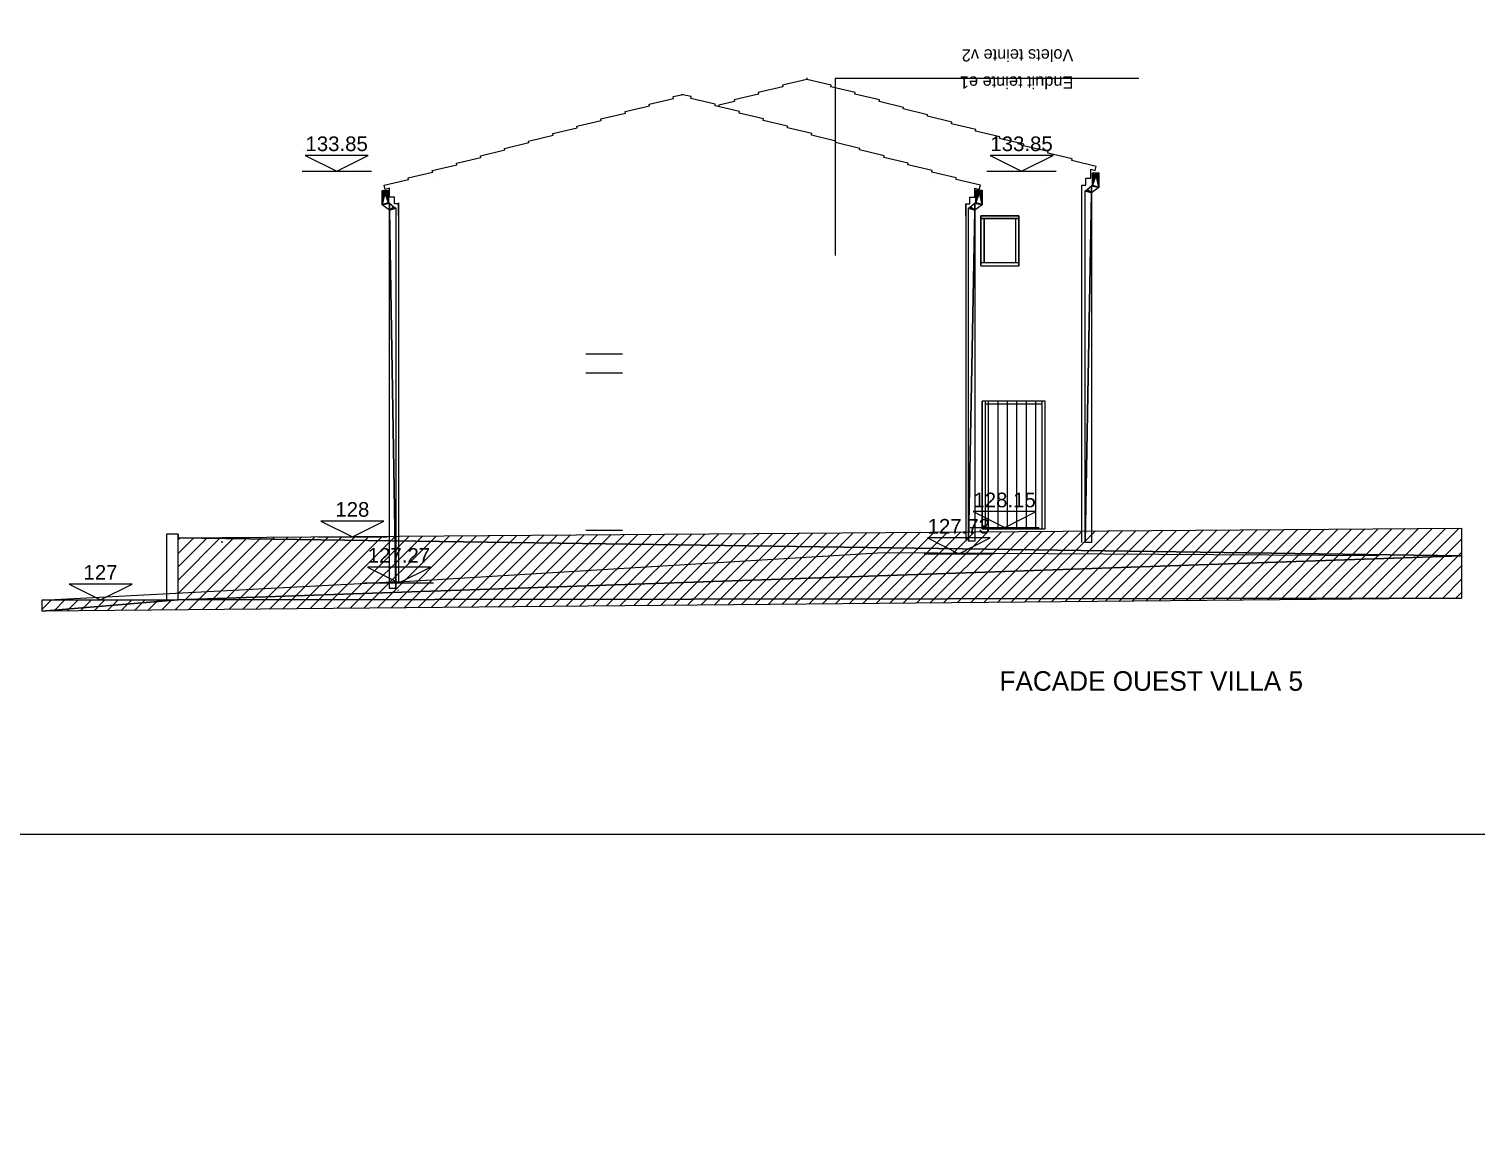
# Model space of a CAD drawing. Header units: metres. Extents: x 1.8 to 61.8, y -55.6 to -11.3.
# Drawn here: x 26.34 to 37.83, y -55.6 to -46.92 of the extents above; entities that cross this region are included whole.
import ezdxf
from ezdxf.enums import TextEntityAlignment as Align
from ezdxf.lldxf.tags import DXFTag

# ---------------------------------------------------------------- set-up
doc = ezdxf.new("R2010")
doc.units = ezdxf.units.M
doc.header["$MEASUREMENT"] = 0
for name, color, linetype in [('Calque commun', 7, 'Continuous'), ('Cotations', 7, 'Continuous'), ('Textes', 7, 'Continuous')]:
    doc.layers.add(name, color=color, linetype=linetype)
doc.styles.add('Arial', font='arial.ttf', dxfattribs={"height": 0.231939})
doc.styles.add('Century Gothic', font='GOTHIC.TTF', dxfattribs={"height": 0.310302})
doc.styles.add('Century Gothic2', font='GOTHIC.TTF', dxfattribs={"height": 0.193938})
tags = doc.linetypes.add('HIDDEN', pattern=[0.375, 0.25, -0.125]).pattern_tags.tags
tags[6:7] = [DXFTag(74, 4), DXFTag(75, 0), DXFTag(340, '0'), DXFTag(46, 1.0), DXFTag(50, 0.0), DXFTag(44, 0.0), DXFTag(45, 0.0)]
tags[4:5] = [DXFTag(74, 4), DXFTag(75, 0), DXFTag(340, '0'), DXFTag(46, 1.0), DXFTag(50, 0.0), DXFTag(44, 0.0), DXFTag(45, 0.0)]

# ---------------------------------------------------------------- blocks, each defined once
blk = doc.blocks.new('Block4')
at = {"layer": 'Calque commun', "color": 0, "linetype": 'Continuous', "lineweight": 9}
blk.add_line((-0.55, 0), (0.55, 0), dxfattribs=at)
blk.add_polyline3d([(-0.5, 0.25, 0), (0, 0, 0), (0.5, 0.25, 0), (-0.5, 0.25, 0)], dxfattribs=at)
blk = doc.blocks.new('Lvl1')
at = {"layer": 'Calque commun', "color": 0, "linetype": 'ByBlock', "lineweight": -2}
blk.add_blockref('Block4', (0, 0), dxfattribs=at)
blk = doc.blocks.new('FACADE VILLA 4 5-13')
at = {"layer": 'Cotations', "color": 250, "linetype": 'ByBlock', "lineweight": -2}
blk.add_blockref('Lvl1', (-25.331, 9.104), dxfattribs=at)
at = {"layer": 'Cotations', "color": 212, "linetype": 'ByBlock', "lineweight": -2, "style": 'Arial'}
blk.add_text('128.15', height=0.2319, dxfattribs=at).set_placement((-25.332, 9.354), align=Align.BOTTOM_CENTER)
blk = doc.blocks.new('FACADE VILLA 4 5-14')
at = {"layer": 'Cotations', "color": 250, "linetype": 'ByBlock', "lineweight": -2}
blk.add_blockref('Lvl1', (-34.949, 8.224), dxfattribs=at)
at = {"layer": 'Cotations', "color": 212, "linetype": 'ByBlock', "lineweight": -2, "style": 'Arial'}
blk.add_text('127.27', height=0.2319, dxfattribs=at).set_placement((-34.95, 8.474), align=Align.BOTTOM_CENTER)
blk = doc.blocks.new('FACADE VILLA 4 5-15')
at = {"layer": 'Cotations', "color": 250, "linetype": 'ByBlock', "lineweight": -2}
blk.add_blockref('Lvl1', (-25.062, 14.759), dxfattribs=at)
at = {"layer": 'Cotations', "color": 212, "linetype": 'ByBlock', "lineweight": -2, "style": 'Arial'}
blk.add_text('133.85', height=0.2319, dxfattribs=at).set_placement((-25.063, 15.009), align=Align.BOTTOM_CENTER)
blk = doc.blocks.new('FACADE VILLA 4 5-16')
at = {"layer": 'Cotations', "color": 250, "linetype": 'ByBlock', "lineweight": -2}
blk.add_blockref('Lvl1', (-35.938, 14.759), dxfattribs=at)
at = {"layer": 'Cotations', "color": 212, "linetype": 'ByBlock', "lineweight": -2, "style": 'Arial'}
blk.add_text('133.85', height=0.2319, dxfattribs=at).set_placement((-35.939, 15.009), align=Align.BOTTOM_CENTER)
blk = doc.blocks.new('FACADE VILLA 4 5-17')
at = {"layer": 'Cotations', "color": 250, "linetype": 'ByBlock', "lineweight": -2}
blk.add_blockref('Lvl1', (-26.059, 8.686), dxfattribs=at)
at = {"layer": 'Cotations', "color": 212, "linetype": 'ByBlock', "lineweight": -2, "style": 'Arial'}
blk.add_text('127.73', height=0.2319, dxfattribs=at).set_placement((-26.06, 8.936), align=Align.BOTTOM_CENTER)
blk = doc.blocks.new('FACADE VILLA 4 5-18')
at = {"layer": 'Cotations', "color": 250, "linetype": 'ByBlock', "lineweight": -2}
blk.add_blockref('Lvl1', (-35.689, 8.954), dxfattribs=at)
at = {"layer": 'Cotations', "color": 212, "linetype": 'ByBlock', "lineweight": -2, "style": 'Arial'}
blk.add_text('128', height=0.2319, dxfattribs=at).set_placement((-35.69, 9.204), align=Align.BOTTOM_CENTER)
blk = doc.blocks.new('FACADE VILLA 4 5-19')
at = {"layer": 'Cotations', "color": 250, "linetype": 'ByBlock', "lineweight": -2}
blk.add_blockref('Lvl1', (-39.688, 7.954), dxfattribs=at)
at = {"layer": 'Cotations', "color": 212, "linetype": 'ByBlock', "lineweight": -2, "style": 'Arial'}
blk.add_text('127', height=0.2319, dxfattribs=at).set_placement((-39.689, 8.204), align=Align.BOTTOM_CENTER)
blk = doc.blocks.new('hatch18')
at = {"layer": 'Calque commun', "color": 7, "linetype": 'Continuous', "lineweight": 9}
for p, q in [((-35.002, 8.963), (-36.15, 7.815)), ((-34.789, 8.964), (-35.936, 7.817)), ((-34.575, 8.966), (-35.722, 7.819)), ((-34.361, 8.967), (-35.508, 7.821)), ((-34.147, 8.969), (-35.294, 7.822)), ((-33.934, 8.971), (-35.08, 7.824)), ((-33.72, 8.972), (-34.866, 7.826)), ((-33.506, 8.974), (-34.652, 7.828)), ((-33.292, 8.976), (-34.438, 7.83)), ((-33.079, 8.977), (-34.224, 7.832)), ((-32.865, 8.979), (-34.009, 7.834)), ((-32.651, 8.98), (-33.795, 7.836)), ((-32.437, 8.982), (-33.581, 7.838)), ((-32.224, 8.984), (-33.367, 7.84)), ((-32.01, 8.985), (-33.153, 7.842)), ((-31.796, 8.987), (-32.939, 7.844)), ((-31.582, 8.989), (-32.725, 7.846)), ((-31.369, 8.99), (-32.511, 7.848)), ((-31.155, 8.992), (-32.297, 7.85)), ((-30.941, 8.993), (-32.083, 7.852)), ((-30.727, 8.995), (-31.869, 7.854)), ((-30.514, 8.997), (-31.655, 7.856)), ((-30.3, 8.998), (-31.44, 7.858)), ((-30.086, 9), (-31.226, 7.86)), ((-29.872, 9.002), (-31.012, 7.861)), ((-29.659, 9.003), (-30.798, 7.863)), ((-29.445, 9.005), (-30.584, 7.865)), ((-29.231, 9.006), (-30.37, 7.867)), ((-29.017, 9.008), (-30.156, 7.869)), ((-28.804, 9.01), (-29.942, 7.871)), ((-28.59, 9.011), (-29.728, 7.873)), ((-28.376, 9.013), (-29.514, 7.875)), ((-28.162, 9.014), (-29.3, 7.877)), ((-27.949, 9.016), (-29.086, 7.879)), ((-27.735, 9.018), (-28.871, 7.881)), ((-27.521, 9.019), (-28.657, 7.883)), ((-27.307, 9.021), (-28.443, 7.885)), ((-27.093, 9.023), (-28.229, 7.887)), ((-26.88, 9.024), (-28.015, 7.889)), ((-26.666, 9.026), (-27.801, 7.891)), ((-26.452, 9.027), (-27.587, 7.893)), ((-26.238, 9.029), (-27.373, 7.895)), ((-26.025, 9.031), (-27.159, 7.897)), ((-25.811, 9.032), (-26.945, 7.899)), ((-25.597, 9.034), (-26.731, 7.901)), ((-25.383, 9.036), (-26.517, 7.902)), ((-25.17, 9.037), (-26.302, 7.904)), ((-24.956, 9.039), (-26.088, 7.906)), ((-24.742, 9.04), (-25.874, 7.908)), ((-24.528, 9.042), (-25.66, 7.91)), ((-24.315, 9.044), (-25.446, 7.912)), ((-24.101, 9.045), (-25.232, 7.914)), ((-23.887, 9.047), (-25.018, 7.916)), ((-23.673, 9.049), (-24.804, 7.918)), ((-23.46, 9.05), (-24.59, 7.92)), ((-23.246, 9.052), (-24.376, 7.922)), ((-23.032, 9.053), (-24.162, 7.924)), ((-22.818, 9.055), (-23.948, 7.926)), ((-22.605, 9.057), (-23.733, 7.928)), ((-22.391, 9.058), (-23.519, 7.93)), ((-22.177, 9.06), (-23.305, 7.932)), ((-21.963, 9.062), (-23.091, 7.934)), ((-21.75, 9.063), (-22.877, 7.936)), ((-21.536, 9.065), (-22.663, 7.938)), ((-21.322, 9.066), (-22.449, 7.94)), ((-21.108, 9.068), (-22.235, 7.941)), ((-20.895, 9.07), (-22.021, 7.943)), ((-20.681, 9.071), (-21.807, 7.945)), ((-20.467, 9.073), (-21.593, 7.947)), ((-20.253, 9.075), (-21.379, 7.949)), ((-20.04, 9.076), (-21.164, 7.951)), ((-19.826, 9.078), (-20.95, 7.953)), ((-19.612, 9.079), (-20.736, 7.955)), ((-19.398, 9.081), (-20.522, 7.957)), ((-19.185, 9.083), (-20.308, 7.959)), ((-18.971, 9.084), (-20.094, 7.961)), ((-18.757, 9.086), (-19.88, 7.963)), ((-18.543, 9.088), (-19.666, 7.965)), ((-18.33, 9.089), (-19.452, 7.967)), ((-18.116, 9.091), (-19.238, 7.969)), ((-37.354, 8.945), (-38.505, 7.793)), ((-37.567, 8.943), (-38.455, 8.055)), ((-37.781, 8.941), (-38.455, 8.267)), ((-37.995, 8.94), (-38.455, 8.48)), ((-38.209, 8.938), (-38.455, 8.692)), ((-38.422, 8.937), (-38.455, 8.904)), ((-37.14, 8.946), (-38.291, 7.795)), ((-36.926, 8.948), (-38.077, 7.797)), ((-36.712, 8.95), (-37.863, 7.799)), ((-36.499, 8.951), (-37.649, 7.801)), ((-36.285, 8.953), (-37.435, 7.803)), ((-36.071, 8.954), (-37.221, 7.805)), ((-35.857, 8.956), (-37.007, 7.807)), ((-35.644, 8.958), (-36.793, 7.809)), ((-35.43, 8.959), (-36.578, 7.811)), ((-35.216, 8.961), (-36.364, 7.813)), ((-18.077, 8.918), (-19.024, 7.971)), ((-18.077, 8.706), (-18.81, 7.973)), ((-18.077, 8.494), (-18.595, 7.975)), ((-18.077, 8.281), (-18.381, 7.977)), ((-18.077, 8.069), (-18.167, 7.979)), ((-40.467, 7.953), (-40.615, 7.805)), ((-40.255, 7.953), (-40.432, 7.776)), ((-40.042, 7.953), (-40.218, 7.778)), ((-39.83, 7.953), (-40.004, 7.78)), ((-39.618, 7.953), (-39.79, 7.781)), ((-39.406, 7.953), (-39.576, 7.783)), ((-39.194, 7.953), (-39.362, 7.785)), ((-38.982, 7.953), (-39.147, 7.787)), ((-38.77, 7.953), (-38.933, 7.789)), ((-38.557, 7.953), (-38.719, 7.791))]:
    blk.add_line(p, q, dxfattribs=at)
at = {"layer": 'Calque commun', "color": 7, "linetype": 'Continuous', "lineweight": 18}
mesh = blk.add_polyface(dxfattribs=at)
corners = [(-38.455, 7.953), (-38.455, 8.936), (-18.077, 8.653), (-40.615, 7.953), (-40.615, 7.774), (-18.077, 7.979), (-18.077, 9.091)]
mesh.append_faces([[corners[k] for k in face] for face in [(0, 5, 4), (0, 2, 5)]], dxfattribs={"vtx0": -1, "vtx2": -1, "color": 7})
mesh.append_faces([[corners[k] for k in face] for face in [(3, 0, 4)]], dxfattribs={"vtx1": -1, "color": 7})
mesh.append_faces([[corners[k] for k in face] for face in [(0, 1, 2)]], dxfattribs={"vtx1": -1, "vtx2": -1, "color": 7})
mesh.append_faces([[corners[k] for k in face] for face in [(1, 6, 2)]], dxfattribs={"vtx2": -1, "color": 7})
blk = doc.blocks.new('hatch19')
at = {"layer": 'Calque commun', "color": 8, "linetype": 'Continuous', "lineweight": 9}
for p, q in [((-25.586, 9.081), (-25.586, 11.109)), ((-25.436, 9.081), (-25.436, 11.109)), ((-25.286, 9.081), (-25.286, 11.109)), ((-25.136, 9.081), (-25.136, 11.109)), ((-24.986, 9.081), (-24.986, 11.109)), ((-24.836, 9.081), (-24.836, 11.109)), ((-24.686, 9.081), (-24.686, 9.251))]:
    blk.add_line(p, q, dxfattribs=at)
at = {"layer": 'Calque commun', "color": 7, "linetype": 'Continuous', "lineweight": 9}
mesh = blk.add_polyface(dxfattribs=at)
corners = [(-25.687, 11.109), (-25.686, 9.081), (-24.686, 9.081), (-24.687, 11.109)]
mesh.append_faces([[corners[k] for k in face] for face in [(0, 1, 2, 3)]], dxfattribs={"color": 7})
blk = doc.blocks.new('FACADE VILLA 4 5-26')
at = {"layer": 'Cotations', "color": 250, "linetype": 'Continuous', "lineweight": 9}
blk.add_line((-0.354, -0.354), (0.354, 0.354), dxfattribs=at)
blk = doc.blocks.new('FACADE VILLA 4 5-27')
at = {"layer": 'Cotations', "color": 250, "linetype": 'Continuous', "lineweight": 9}
blk.add_line((-0.354, -0.354), (0.354, 0.354), dxfattribs=at)
blk = doc.blocks.new('DimLine1776')
at = {"layer": 'Cotations', "color": 250, "linetype": 'Continuous', "lineweight": 9}
for p, q in [((-20.907, 28.807), (-20.907, 29.007)), ((-20.507, 28.807), (-21.107, 28.807)), ((-20.907, 22.957), (-20.907, 28.807)), ((-20.507, 22.957), (-21.107, 22.957)), ((-20.907, 22.957), (-20.907, 22.757))]:
    blk.add_line(p, q, dxfattribs=at)
for name in ['FACADE VILLA 4 5-26', 'FACADE VILLA 4 5-27']:
    blk.add_blockref(name, (0, 0), dxfattribs=at)
at = {"layer": 'Cotations', "color": 212, "linetype": 'Continuous', "lineweight": 9, "style": 'Arial'}
blk.add_text('585', height=0.2319, rotation=90, dxfattribs=at).set_placement((-20.908, 25.882), align=Align.BOTTOM_CENTER)
blk = doc.blocks.new('FACADE VILLA 4 5-28')
at = {"layer": 'Calque commun', "color": 7, "linetype": 'Continuous', "lineweight": 9}
for p, q in [((-36.471, 15.071), (-36.471, 15.071)), ((-34.912, 14.635), (-34.912, 14.635)), ((-34.384, 14.635), (-34.384, 14.635)), ((-26.527, 14.635), (-26.527, 14.635)), ((-24.663, 14.635), (-24.663, 14.635)), ((-34.955, 14.258), (-34.955, 8.214)), ((-25.79, 14.46), (-25.79, 14.46)), ((-25.947, 14.24), (-25.947, 8.887)), ((-25.707, 14.053), (-25.707, 13.253)), ((-25.707, 14.053), (-25.707, 14.053)), ((-25.107, 14.053), (-25.707, 14.053)), ((-25.707, 14.053), (-25.707, 13.253)), ((-25.107, 14.053), (-25.707, 14.053)), ((-25.707, 14.053), (-25.707, 14.053)), ((-25.107, 14.053), (-25.707, 14.053)), ((-25.707, 13.266), (-25.707, 14.053)), ((-25.707, 14.053), (-25.107, 14.053)), ((-25.107, 14.053), (-25.107, 13.253)), ((-25.107, 14.053), (-25.107, 13.253)), ((-25.107, 13.253), (-25.107, 14.053)), ((-25.657, 14.007), (-25.707, 14.007)), ((-25.707, 14.007), (-25.657, 14.007)), ((-25.157, 14.007), (-25.657, 14.007)), ((-25.657, 13.303), (-25.657, 14.007)), ((-25.657, 14.007), (-25.157, 14.007)), ((-25.657, 14.003), (-25.657, 13.303)), ((-25.107, 14.007), (-25.157, 14.007)), ((-25.157, 14.007), (-25.107, 14.007)), ((-25.157, 14.007), (-25.157, 13.316)), ((-25.157, 14.003), (-25.157, 13.303)), ((-25.107, 13.303), (-25.707, 13.303)), ((-25.707, 13.253), (-25.707, 13.253)), ((-25.107, 13.253), (-25.707, 13.253)), ((-25.707, 13.253), (-25.707, 13.253)), ((-25.107, 13.253), (-25.707, 13.253)), ((-25.686, 9.08), (-25.687, 11.109)), ((-25.687, 11.109), (-25.687, 11.109)), ((-25.687, 11.109), (-25.687, 11.109)), ((-24.687, 11.109), (-25.687, 11.109)), ((-25.637, 11.059), (-25.637, 11.109)), ((-25.636, 9.08), (-25.637, 11.059)), ((-24.737, 11.059), (-25.637, 11.059)), ((-24.736, 9.081), (-24.737, 11.109)), ((-24.686, 9.081), (-24.687, 11.109)), ((-38.455, 8.995), (-38.455, 8.934)), ((-37.746, 8.869), (-37.772, 8.869)), ((-37.756, 8.869), (-37.756, 8.869)), ((-25.945, 8.727), (-25.955, 8.727)), ((-23.409, 8.665), (-23.419, 8.665)), ((-38.707, 8.364), (-38.707, 8.364)), ((-38.706, 8.364), (-38.706, 8.364)), ((-38.706, 8.364), (-38.706, 8.364)), ((-34.955, 8.1), (-34.965, 8.1))]:
    blk.add_line(p, q, dxfattribs=at)
at = {"layer": 'Calque commun', "color": 26, "linetype": 'HIDDEN', "lineweight": 18}
for p, q in [((-34.955, 8.238), (-27.258, 8.708)), ((-27.258, 8.708), (-19.382, 8.658)), ((-34.955, 8.238), (-40.615, 7.943))]:
    blk.add_line(p, q, dxfattribs=at)
at = {"layer": 'Calque commun', "color": 5, "linetype": 'Continuous', "lineweight": 18}
blk.add_polyline3d([(-23.201, 16.232, 0), (-28.022, 16.232, 0), (-28.022, 13.42, 0)], dxfattribs=at)
at = {"layer": 'Cotations', "color": 11, "linetype": 'HIDDEN', "lineweight": 18}
for p, q in [((-31.983, 11.858), (-31.398, 11.858)), ((-31.983, 11.558), (-31.398, 11.558)), ((-31.983, 9.058), (-31.398, 9.058))]:
    blk.add_line(p, q, dxfattribs=at)
at = {"layer": 'Cotations', "color": 7, "linetype": 'Continuous', "lineweight": 9}
for points in [[(-28.473, 16.216, 0), (-28.86, 16.124, 0), (-28.856, 16.099, 0), (-29.243, 16.007, 0), (-29.24, 15.982, 0)], [(-24.107, 8.865, 0), (-24.107, 14.54, 0), (-24.044, 14.54, 0), (-24.044, 14.646, 0), (-23.963, 14.646, 0), (-23.963, 14.792, 0), (-23.894, 14.77, 0), (-23.876, 14.835, 0), (-24.263, 14.928, 0), (-24.259, 14.953, 0), (-24.646, 15.045, 0), (-24.648, 15.045, 0), (-24.641, 15.07, 0), (-25.031, 15.162, 0), (-25.025, 15.187, 0), (-25.411, 15.279, 0), (-25.407, 15.304, 0), (-25.794, 15.396, 0), (-25.79, 15.421, 0), (-26.177, 15.513, 0), (-26.172, 15.538, 0), (-26.559, 15.631, 0), (-26.555, 15.656, 0), (-26.942, 15.748, 0), (-26.938, 15.773, 0), (-27.325, 15.865, 0), (-27.32, 15.89, 0), (-27.708, 15.982, 0), (-27.703, 16.007, 0), (-28.09, 16.099, 0), (-28.086, 16.124, 0), (-28.473, 16.216, 0), (-28.468, 16.243, 0), (-28.468, 16.243, 0)], [(-34.955, 14.058, 0), (-34.955, 14.24, 0), (-35.018, 14.24, 0), (-35.018, 14.346, 0), (-35.099, 14.346, 0), (-35.099, 14.492, 0), (-35.168, 14.47, 0), (-35.186, 14.535, 0), (-34.799, 14.628, 0), (-34.803, 14.653, 0), (-34.416, 14.745, 0), (-34.414, 14.745, 0), (-34.42, 14.77, 0), (-34.031, 14.862, 0), (-34.037, 14.887, 0), (-33.65, 14.979, 0), (-33.655, 15.004, 0), (-33.268, 15.096, 0), (-33.272, 15.121, 0), (-32.885, 15.213, 0), (-32.89, 15.238, 0), (-32.502, 15.331, 0), (-32.507, 15.356, 0), (-32.12, 15.448, 0), (-32.124, 15.473, 0), (-31.737, 15.565, 0), (-31.742, 15.59, 0), (-31.354, 15.682, 0), (-31.359, 15.707, 0), (-30.972, 15.799, 0), (-30.976, 15.824, 0), (-30.589, 15.916, 0), (-30.594, 15.943, 0), (-30.435, 15.975, 0)], [(-25.947, 14.058, 0), (-25.947, 14.24, 0), (-25.884, 14.24, 0), (-25.884, 14.346, 0), (-25.803, 14.346, 0), (-25.803, 14.492, 0), (-25.734, 14.47, 0), (-25.716, 14.535, 0), (-26.103, 14.628, 0), (-26.099, 14.653, 0), (-26.486, 14.745, 0), (-26.488, 14.745, 0), (-26.481, 14.77, 0), (-26.871, 14.862, 0), (-26.865, 14.887, 0), (-27.251, 14.979, 0), (-27.247, 15.004, 0), (-27.634, 15.096, 0), (-27.63, 15.121, 0), (-28.017, 15.213, 0), (-28.012, 15.238, 0), (-28.399, 15.331, 0), (-28.395, 15.356, 0), (-28.782, 15.448, 0), (-28.778, 15.473, 0), (-29.165, 15.565, 0), (-29.16, 15.59, 0), (-29.548, 15.682, 0), (-29.543, 15.707, 0), (-29.93, 15.799, 0), (-29.926, 15.824, 0), (-30.313, 15.916, 0), (-30.308, 15.943, 0), (-30.467, 15.975, 0)], [(-29.24, 15.982, 0), (-29.627, 15.89, 0), (-29.622, 15.865, 0), (-29.871, 15.806, 0), (-29.867, 15.78, 0)]]:
    blk.add_polyline3d(points, dxfattribs=at)
at = {"layer": 'Calque commun', "color": 0, "linetype": 'ByBlock', "lineweight": -2}
for name in ['hatch19', 'hatch18']:
    blk.add_blockref(name, (0, 0), dxfattribs=at)
at = {"layer": 'Cotations', "color": 250, "linetype": 'Continuous', "lineweight": 9}
blk.add_blockref('DimLine1776', (0, 0), dxfattribs=at)
at = {"layer": 'Cotations', "color": 212, "linetype": 'ByBlock', "lineweight": -2}
for name in ['FACADE VILLA 4 5-16', 'FACADE VILLA 4 5-15', 'FACADE VILLA 4 5-13', 'FACADE VILLA 4 5-18', 'FACADE VILLA 4 5-17', 'FACADE VILLA 4 5-14', 'FACADE VILLA 4 5-19']:
    blk.add_blockref(name, (0, 0), dxfattribs=at)
at = {"layer": 'Textes', "color": 5, "linetype": 'ByBlock', "lineweight": -2, "style": 'Century Gothic'}
blk.add_text('FACADE OUEST VILLA 5', height=0.3103, dxfattribs=at).set_placement((-25.413, 6.417), align=Align.BOTTOM_LEFT)
at = {"layer": 'Textes', "color": 5, "linetype": 'ByBlock', "lineweight": -2, "insert": (-24.24, 16.698), "char_height": 0.19394, "attachment_point": 7, "rotation": 180, "line_spacing_factor": 1.330319, "style": 'Century Gothic2'}
blk.add_mtext('Enduit teinte e1\\PVolets teinte v2', dxfattribs=at)
at = {"layer": 'Calque commun', "color": 8, "linetype": 'Continuous', "lineweight": 9}
mesh = blk.add_polyface(dxfattribs=at)
corners = [(-23.895, 14.694), (-23.936, 14.54), (-23.9, 14.695), (-23.936, 14.735), (-23.935, 14.73), (-23.862, 14.699), (-23.857, 14.702), (-23.836, 14.502), (-23.916, 14.702), (-23.911, 14.699), (-23.92, 14.706), (-23.924, 14.71), (-23.878, 14.694), (-23.872, 14.695), (-23.928, 14.714), (-23.842, 14.719), (-23.84, 14.724), (-23.952, 14.527), (-23.952, 14.415), (-24.023, 14.47), (-23.867, 14.697), (-23.906, 14.697), (-23.838, 14.73), (-23.836, 14.735), (-23.933, 14.724), (-23.931, 14.719), (-24.052, 14.446), (-24.052, 8.865), (-23.889, 14.693), (-23.884, 14.693), (-23.853, 14.706), (-23.845, 14.714), (-23.849, 14.71), (-23.952, 8.865)]
mesh.append_faces([[corners[k] for k in face] for face in [(7, 22, 23)]], dxfattribs={"vtx0": -1, "color": 8})
mesh.append_faces([[corners[k] for k in face] for face in [(0, 1, 2), (10, 1, 11), (17, 18, 19), (21, 1, 9), (26, 18, 27), (5, 7, 20), (12, 1, 29), (31, 7, 32)]], dxfattribs={"vtx0": -1, "vtx1": -1, "color": 8})
mesh.append_faces([[corners[k] for k in face] for face in [(12, 7, 1)]], dxfattribs={"vtx0": -1, "vtx1": -1, "vtx2": -1, "color": 8})
mesh.append_faces([[corners[k] for k in face] for face in [(1, 8, 9), (1, 14, 11), (7, 17, 1), (7, 13, 20), (1, 4, 24), (1, 24, 25), (1, 28, 29), (7, 6, 30), (1, 25, 14), (7, 30, 32)]], dxfattribs={"vtx0": -1, "vtx2": -1, "color": 8})
mesh.append_faces([[corners[k] for k in face] for face in [(5, 6, 7), (12, 13, 7), (15, 16, 7), (21, 2, 1), (7, 18, 17), (10, 8, 1), (16, 22, 7), (26, 19, 18), (0, 28, 1), (31, 15, 7)]], dxfattribs={"vtx1": -1, "vtx2": -1, "color": 8})
mesh.append_faces([[corners[k] for k in face] for face in [(1, 3, 4), (18, 33, 27)]], dxfattribs={"vtx2": -1, "color": 8})
mesh = blk.add_polyface(dxfattribs=at)
corners = [(-23.931, 14.72), (-23.927, 14.713), (-23.929, 14.716), (-23.836, 14.735), (-23.912, 14.7), (-23.936, 14.735), (-23.908, 14.698), (-23.9, 14.695), (-23.904, 14.696), (-23.849, 14.71), (-23.84, 14.724), (-23.842, 14.72), (-23.934, 14.727), (-23.936, 14.731), (-23.924, 14.71), (-23.884, 14.693), (-23.888, 14.693), (-23.892, 14.694), (-23.838, 14.727), (-23.837, 14.731), (-23.915, 14.702), (-23.921, 14.707), (-23.872, 14.695), (-23.861, 14.7), (-23.865, 14.698), (-23.88, 14.694), (-23.858, 14.702), (-23.933, 14.724), (-23.876, 14.694), (-23.844, 14.716), (-23.846, 14.713), (-23.852, 14.707), (-23.918, 14.704), (-23.869, 14.696), (-23.896, 14.694), (-23.855, 14.704)]
mesh.append_faces([[corners[k] for k in face] for face in [(0, 1, 2), (6, 7, 8), (18, 3, 19), (22, 24, 33)]], dxfattribs={"vtx0": -1, "color": 8})
mesh.append_faces([[corners[k] for k in face] for face in [(3, 4, 5), (14, 20, 21), (10, 3, 18), (9, 11, 30), (20, 5, 4)]], dxfattribs={"vtx0": -1, "vtx1": -1, "color": 8})
mesh.append_faces([[corners[k] for k in face] for face in [(9, 3, 10), (14, 5, 20), (22, 25, 23), (17, 7, 4), (3, 23, 4), (23, 25, 17), (14, 27, 5), (9, 26, 3), (23, 17, 4)]], dxfattribs={"vtx0": -1, "vtx1": -1, "vtx2": -1, "color": 8})
mesh.append_faces([[corners[k] for k in face] for face in [(9, 10, 11), (22, 23, 24), (3, 26, 23), (14, 0, 27)]], dxfattribs={"vtx0": -1, "vtx2": -1, "color": 8})
mesh.append_faces([[corners[k] for k in face] for face in [(14, 1, 0), (25, 15, 17), (9, 31, 26), (6, 4, 7), (27, 12, 5)]], dxfattribs={"vtx1": -1, "vtx2": -1, "color": 8})
mesh.append_faces([[corners[k] for k in face] for face in [(12, 13, 5), (15, 16, 17), (22, 28, 25), (11, 29, 30), (20, 32, 21), (17, 34, 7), (31, 35, 26)]], dxfattribs={"vtx2": -1, "color": 8})
mesh = blk.add_polyface(dxfattribs=at)
corners = [(-35.152, 14.412), (-35.156, 14.411), (-35.16, 14.411), (-35.134, 14.422), (-35.137, 14.419), (-35.141, 14.417), (-35.118, 14.445), (-35.116, 14.452), (-35.117, 14.448), (-35.148, 14.414), (-35.209, 14.434), (-35.211, 14.437), (-35.214, 14.445), (-35.184, 14.414), (-35.188, 14.415), (-35.191, 14.417), (-35.198, 14.422), (-35.126, 14.43), (-35.123, 14.434), (-35.204, 14.427), (-35.206, 14.43), (-35.168, 14.41), (-35.164, 14.41), (-35.172, 14.411), (-35.18, 14.412), (-35.215, 14.448), (-35.216, 14.452), (-35.12, 14.441), (-35.128, 14.427), (-35.131, 14.424), (-35.176, 14.411), (-35.121, 14.437), (-35.195, 14.419), (-35.201, 14.424), (-35.145, 14.415), (-35.213, 14.441)]
mesh.append_faces([[corners[k] for k in face] for face in [(6, 7, 8), (21, 2, 22), (7, 25, 26), (18, 27, 31), (9, 5, 34), (12, 11, 35)]], dxfattribs={"vtx0": -1, "color": 8})
mesh.append_faces([[corners[k] for k in face] for face in [(10, 12, 20)]], dxfattribs={"vtx0": -1, "vtx1": -1, "color": 8})
mesh.append_faces([[corners[k] for k in face] for face in [(5, 0, 2), (3, 16, 12), (17, 3, 12), (23, 24, 15), (23, 15, 2), (15, 16, 5), (6, 12, 7), (3, 5, 16), (6, 17, 12), (12, 16, 20), (15, 5, 2)]], dxfattribs={"vtx0": -1, "vtx1": -1, "vtx2": -1, "color": 8})
mesh.append_faces([[corners[k] for k in face] for face in [(6, 18, 17), (7, 12, 25)]], dxfattribs={"vtx0": -1, "vtx2": -1, "color": 8})
mesh.append_faces([[corners[k] for k in face] for face in [(9, 0, 5), (10, 11, 12), (19, 20, 16), (6, 27, 18), (24, 13, 15), (21, 23, 2), (17, 28, 3)]], dxfattribs={"vtx1": -1, "vtx2": -1, "color": 8})
mesh.append_faces([[corners[k] for k in face] for face in [(0, 1, 2), (3, 4, 5), (13, 14, 15), (28, 29, 3), (23, 30, 24), (15, 32, 16), (16, 33, 19)]], dxfattribs={"vtx2": -1, "color": 8})
mesh = blk.add_polyface(dxfattribs=at)
corners = [(-35.216, 14.225), (-35.21, 14.436), (-35.207, 14.432), (-35.215, 14.447), (-35.213, 14.442), (-35.18, 14.412), (-35.175, 14.411), (-35.116, 14.263), (-35.122, 14.436), (-35.119, 14.442), (-35.125, 14.432), (-35.128, 14.427), (-35.1, 14.251), (-35.1, 14.139), (-35.204, 14.427), (-35.2, 14.423), (-35.195, 14.42), (-35.158, 14.411), (-35.152, 14.412), (-35.169, 14.411), (-35.163, 14.411), (-35.191, 14.417), (-35.185, 14.414), (-35.116, 14.452), (-35.117, 14.447), (-35.03, 14.194), (-35.147, 14.414), (-35.142, 14.417), (-35.137, 14.42), (-35.132, 14.423), (-35, 14.17), (-35, 8.135), (-35.216, 14.452), (-35.1, 8.135)]
mesh.append_faces([[corners[k] for k in face] for face in [(10, 7, 11), (0, 12, 13), (31, 13, 30)]], dxfattribs={"vtx0": -1, "vtx1": -1, "color": 8})
mesh.append_faces([[corners[k] for k in face] for face in [(0, 6, 7)]], dxfattribs={"vtx0": -1, "vtx1": -1, "vtx2": -1, "color": 8})
mesh.append_faces([[corners[k] for k in face] for face in [(0, 1, 2), (7, 8, 9), (7, 10, 8), (0, 2, 14), (0, 15, 16), (0, 21, 22), (13, 12, 25), (0, 4, 1), (13, 25, 30), (7, 9, 24), (0, 7, 12), (0, 16, 21), (0, 14, 15)]], dxfattribs={"vtx0": -1, "vtx2": -1, "color": 8})
mesh.append_faces([[corners[k] for k in face] for face in [(23, 7, 24), (32, 3, 0)]], dxfattribs={"vtx1": -1, "color": 8})
mesh.append_faces([[corners[k] for k in face] for face in [(3, 4, 0), (5, 6, 0), (17, 18, 7), (19, 20, 7), (22, 5, 0), (20, 17, 7), (6, 19, 7), (18, 26, 7), (27, 28, 7), (29, 11, 7), (28, 29, 7), (26, 27, 7)]], dxfattribs={"vtx1": -1, "vtx2": -1, "color": 8})
mesh.append_faces([[corners[k] for k in face] for face in [(31, 33, 13)]], dxfattribs={"vtx2": -1, "color": 8})
mesh = blk.add_polyface(dxfattribs=at)
corners = [(-25.711, 14.428), (-25.69, 14.225), (-25.716, 14.425), (-25.732, 14.419), (-25.726, 14.42), (-25.721, 14.422), (-25.877, 14.194), (-25.806, 14.251), (-25.806, 14.139), (-25.79, 14.263), (-25.778, 14.435), (-25.774, 14.431), (-25.703, 14.435), (-25.707, 14.431), (-25.754, 14.42), (-25.749, 14.419), (-25.76, 14.422), (-25.765, 14.425), (-25.906, 14.17), (-25.906, 8.887), (-25.77, 14.428), (-25.694, 14.449), (-25.692, 14.455), (-25.738, 14.418), (-25.743, 14.418), (-25.806, 8.887), (-25.785, 14.444), (-25.782, 14.439), (-25.699, 14.439), (-25.696, 14.444), (-25.789, 14.455), (-25.787, 14.449), (-25.79, 14.46), (-25.69, 14.46)]
mesh.append_faces([[corners[k] for k in face] for face in [(0, 1, 2), (5, 1, 4), (9, 1, 7), (12, 1, 13), (13, 1, 0), (18, 8, 19), (6, 8, 18), (8, 7, 1), (29, 1, 28)]], dxfattribs={"vtx0": -1, "vtx1": -1, "color": 8})
mesh.append_faces([[corners[k] for k in face] for face in [(9, 3, 1)]], dxfattribs={"vtx0": -1, "vtx1": -1, "vtx2": -1, "color": 8})
mesh.append_faces([[corners[k] for k in face] for face in [(9, 10, 11), (9, 14, 15), (9, 16, 14), (9, 17, 16), (9, 11, 20), (9, 23, 3), (9, 15, 24), (9, 26, 27), (9, 30, 31), (9, 24, 23), (9, 27, 10), (9, 20, 17), (9, 31, 26)]], dxfattribs={"vtx0": -1, "vtx2": -1, "color": 8})
mesh.append_faces([[corners[k] for k in face] for face in [(33, 1, 22)]], dxfattribs={"vtx1": -1, "color": 8})
mesh.append_faces([[corners[k] for k in face] for face in [(3, 4, 1), (6, 7, 8), (21, 22, 1), (12, 28, 1), (29, 21, 1), (5, 2, 1)]], dxfattribs={"vtx1": -1, "vtx2": -1, "color": 8})
mesh.append_faces([[corners[k] for k in face] for face in [(8, 25, 19), (9, 32, 30)]], dxfattribs={"vtx2": -1, "color": 8})
mesh = blk.add_polyface(dxfattribs=at)
corners = [(-25.769, 14.427), (-25.79, 14.46), (-25.766, 14.425), (-25.719, 14.423), (-25.723, 14.421), (-25.726, 14.42), (-25.715, 14.425), (-25.746, 14.419), (-25.694, 14.449), (-25.703, 14.435), (-25.69, 14.46), (-25.778, 14.435), (-25.775, 14.432), (-25.785, 14.445), (-25.734, 14.419), (-25.696, 14.445), (-25.698, 14.441), (-25.7, 14.438), (-25.754, 14.42), (-25.75, 14.419), (-25.706, 14.432), (-25.712, 14.427), (-25.691, 14.456), (-25.692, 14.452), (-25.772, 14.429), (-25.738, 14.418), (-25.742, 14.418), (-25.709, 14.429), (-25.788, 14.452), (-25.79, 14.456), (-25.762, 14.423), (-25.787, 14.449), (-25.73, 14.419), (-25.758, 14.421), (-25.781, 14.438), (-25.783, 14.441)]
mesh.append_faces([[corners[k] for k in face] for face in [(18, 7, 19), (12, 0, 24)]], dxfattribs={"vtx0": -1, "color": 8})
mesh.append_faces([[corners[k] for k in face] for face in [(0, 1, 2), (11, 0, 12), (20, 21, 9), (31, 1, 13), (8, 10, 23)]], dxfattribs={"vtx0": -1, "vtx1": -1, "color": 8})
mesh.append_faces([[corners[k] for k in face] for face in [(2, 1, 7), (8, 9, 10), (11, 13, 1), (1, 14, 7), (5, 14, 6), (6, 14, 1), (18, 2, 7), (21, 1, 9), (11, 1, 0)]], dxfattribs={"vtx0": -1, "vtx1": -1, "vtx2": -1, "color": 8})
mesh.append_faces([[corners[k] for k in face] for face in [(9, 1, 10), (15, 17, 9), (18, 30, 2)]], dxfattribs={"vtx0": -1, "vtx2": -1, "color": 8})
mesh.append_faces([[corners[k] for k in face] for face in [(6, 3, 5), (21, 6, 1), (14, 25, 7), (31, 28, 1), (8, 15, 9), (11, 34, 13)]], dxfattribs={"vtx1": -1, "vtx2": -1, "color": 8})
mesh.append_faces([[corners[k] for k in face] for face in [(3, 4, 5), (15, 16, 17), (10, 22, 23), (25, 26, 7), (20, 27, 21), (28, 29, 1), (5, 32, 14), (18, 33, 30), (34, 35, 13)]], dxfattribs={"vtx2": -1, "color": 8})
at = {"layer": 'Calque commun', "color": 7, "linetype": 'Continuous', "lineweight": 18}
mesh = blk.add_polyface(dxfattribs=at)
corners = [(-38.455, 8.995), (-38.642, 8.995), (-38.642, 7.953), (-38.455, 7.953)]
mesh.append_faces([[corners[k] for k in face] for face in [(0, 1, 2, 3)]], dxfattribs={"color": 7})

msp = doc.modelspace()

# ---------------------------------------------------------------- block references
at = {"layer": 'Cotations', "color": 0, "linetype": 'ByBlock', "lineweight": -2, "xscale": 0.5, "yscale": 0.5, "zscale": 0.5}
msp.add_blockref('FACADE VILLA 4 5-28', (46.751, -55.425), dxfattribs=at)

# ---------------------------------------------------------------- meshes
at = {"layer": 'Calque commun', "color": 7, "linetype": 'Continuous', "lineweight": 9}
mesh = msp.add_polyface(dxfattribs=at)
corners = [(61.764, -11.309), (1.764, -11.309), (1.764, -53.309), (61.764, -53.309)]
mesh.append_faces([[corners[k] for k in face] for face in [(0, 1, 2, 3)]], dxfattribs={"color": 7})

doc.saveas('drawing.dxf')
